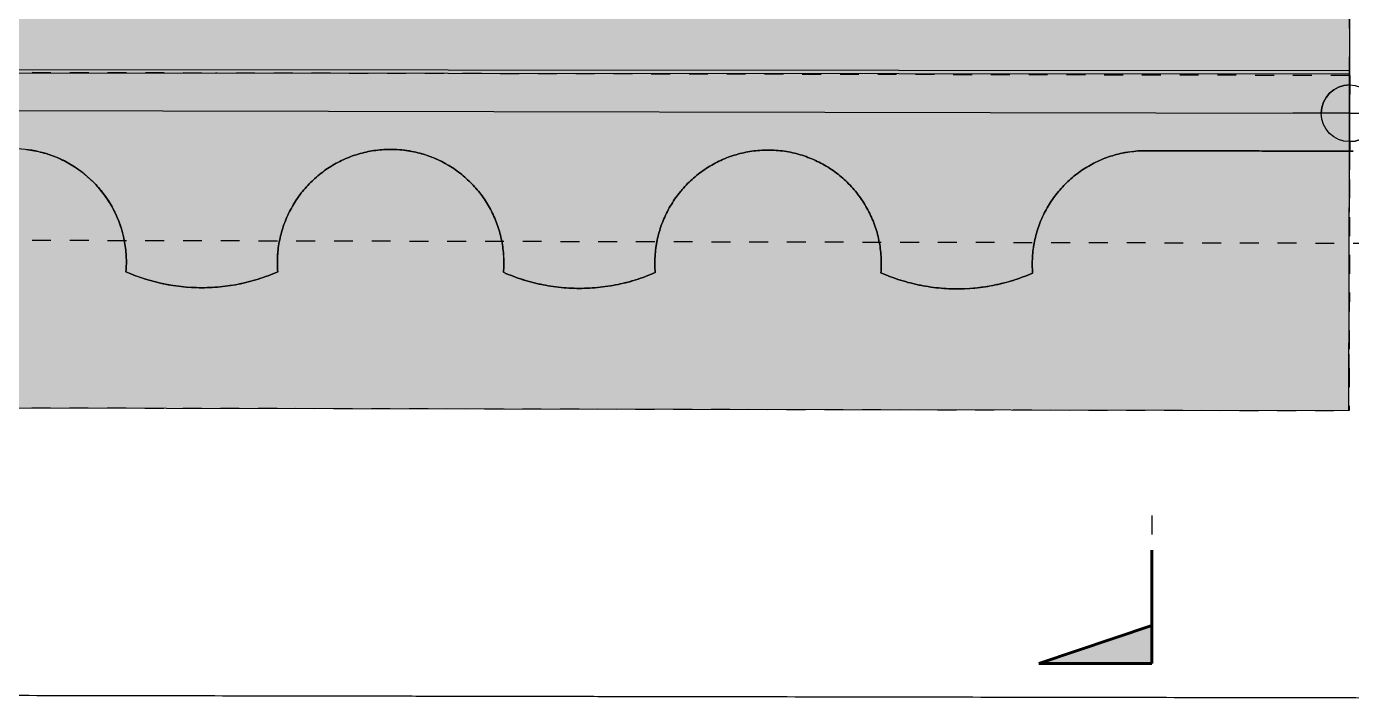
# Model space of a CAD drawing. Header units: metres. Extents: x -1161 to -1080, y 3 to 563.
# Drawn here: x -1108.41 to -1101.39, y 506.15 to 509.73 of the extents above; entities that cross this region are included whole.
import ezdxf

# ---------------------------------------------------------------- set-up
doc = ezdxf.new("R2010")
doc.units = ezdxf.units.M
for name, pattern in [('Dot_Section Line', [0.02, 0, -0.02]), ('JacobsDash', [0.0045, 0.003, -0.0015]), ('JacobsGridLine', [0.0145, 0.01, -0.001, 0.0025, -0.001])]:
    doc.linetypes.add(name, pattern=pattern)
doc.layers.get('Defpoints').update_dxf_attribs({"color": 41})
for name, color, linetype, lineweight in [('A-ANNO-DIMS', 7, 'Continuous', 9), ('A-ANNO-NOTE', 7, 'Continuous', 9), ('A-DETL', 7, 'Continuous', 13), ('A-DETL-GENF', 7, 'Continuous', 9), ('A-FLOR', 7, 'Continuous', 50), ('A-GENM', 7, 'Continuous', 35), ('S-BEAM', 7, 'Continuous', 50), ('S-BEAM-HDLN', 7, 'JacobsDash', 18), ('S-GRID', 7, 'Continuous', 9)]:
    doc.layers.add(name, color=color, linetype=linetype, lineweight=lineweight)
doc.layers.add('G-ANNO-SYMB', color=7, linetype='Continuous', lineweight=35, true_color=0x0080ff)
doc.styles.add('Arial Narrow_2', font='ARIALN.TTF', dxfattribs={"height": 0.25})
doc.dimstyles.new('Dimension_Standard_O__mm_', dxfattribs={"dimscale": 0.3048, "dimtxt": 0.255858, "dimasz": 0.82021, "dimexe": 0.787402, "dimexo": 0.492126, "dimgap": 0.492126, "dimtad": 1, "dimdec": 0, "dimlfac": 1000, "dimzin": 0, "dimdsep": 46, "dimtxsty": 'Arial Narrow_2', "dimsah": 1, "dimcen": 0.09, "dimaunit": 1, "dimadec": 4, "dimazin": 0, "dimtfac": 1, "dimtdec": 4, "dimtix": 1, "dimtmove": 0, "dimatfit": 3, "dimfxl": 1, "dimtvp": 1, "dimtfill": 1, "dimtolj": 1, "dimtzin": 0, "dimlwd": 18, "dimlwe": 18, "dimarcsym": 2})

# ---------------------------------------------------------------- blocks, each defined once
blk = doc.blocks.new('Top of Pavement - RL A - Top of Pavement - RL A-68818558-DRG-2873171 - BARRIER LAYOUT')
at = {"layer": 'A-GENM', "color": 253, "lineweight": 25, "true_color": 0xa3a3a3}
blk.add_open_spline([(108.9909, -15.7516), (108.9445, -15.5754), (108.8422, -15.1878), (108.6841, -14.5889), (108.5168, -13.9547), (108.3494, -13.3205), (108.1821, -12.6862), (108.0426, -12.1577), (107.931, -11.7349), (107.8473, -11.4178), (107.7637, -11.1007), (107.6521, -10.6779), (107.5126, -10.1493), (107.3452, -9.5151), (107.1779, -8.8808), (107.0105, -8.2466), (106.8432, -7.6123), (106.7037, -7.0838), (106.5921, -6.661), (106.5084, -6.3438), (106.4247, -6.0267), (106.341, -5.7096), (106.2574, -5.3924), (106.1458, -4.9696), (106.0063, -4.441), (105.8389, -3.8068), (105.6716, -3.1725), (105.5042, -2.5383), (105.3647, -2.0097), (105.2531, -1.5869), (105.1695, -1.2697), (105.0858, -0.9526), (104.9742, -0.5298), (104.8348, -0.0014), (104.6674, 0.6327), (104.5001, 1.2668), (104.3328, 1.901), (104.1655, 2.5351), (103.9981, 3.1692), (103.8308, 3.8033), (103.6635, 4.4374), (103.4961, 5.0716), (103.3288, 5.7057), (103.1894, 6.2341), (103.0778, 6.6569), (102.9941, 6.9739), (102.9105, 7.291), (102.7989, 7.7138), (102.6595, 8.2422), (102.4921, 8.8763), (102.3248, 9.5105), (102.1575, 10.1446), (102.018, 10.6731), (101.9065, 11.0958), (101.8228, 11.4129), (101.7391, 11.73), (101.6555, 12.047), (101.5718, 12.3641), (101.4881, 12.6812), (101.4045, 12.9982), (101.2929, 13.421), (101.1535, 13.9495), (100.9861, 14.5836), (100.8188, 15.2177), (100.6515, 15.8519), (100.4841, 16.486), (100.3447, 17.0145), (100.2331, 17.4372), (100.1216, 17.86), (99.9821, 18.3884), (99.8148, 19.0226), (99.5917, 19.8681), (99.3686, 20.7136), (99.1454, 21.5592), (98.9781, 22.1933), (98.8108, 22.8274), (98.5877, 23.673), (98.3646, 24.5185), (98.1414, 25.364), (97.9741, 25.9981), (97.8347, 26.5266), (97.7231, 26.9493), (97.6394, 27.2664), (97.5558, 27.5835), (97.4442, 28.0062), (97.3048, 28.5347), (97.1375, 29.1688), (96.9701, 29.8029), (96.8028, 30.437), (96.6634, 30.9655), (96.5518, 31.3882), (96.4681, 31.7053), (96.3845, 32.0224), (96.3008, 32.3394), (96.2172, 32.6565), (96.1335, 32.9735), (96.0498, 33.2906), (95.9383, 33.7133), (95.7988, 34.2417), (95.6417, 34.8374), (95.5403, 35.2216), (95.4947, 35.3945)], degree=3, knots=[-0.7356058, -0.7356058, -0.7356058, -0.7356058, -0.7318182, -0.7272727, -0.7227273, -0.7181818, -0.7136364, -0.7090909, -0.7068182, -0.7045455, -0.7022727, -0.7, -0.6954545, -0.6909091, -0.6863636, -0.6818182, -0.6772727, -0.6727273, -0.6704545, -0.6681818, -0.6659091, -0.6636364, -0.6613636, -0.6590909, -0.6545455, -0.65, -0.6454545, -0.6409091, -0.6363636, -0.6340909, -0.6318182, -0.6295455, -0.6272727, -0.6227273, -0.6181818, -0.6136364, -0.6090909, -0.6045455, -0.6, -0.5954545, -0.5909091, -0.5863636, -0.5818182, -0.5772727, -0.575, -0.5727273, -0.5704545, -0.5681818, -0.5636364, -0.5590909, -0.5545455, -0.55, -0.5454545, -0.5431818, -0.5409091, -0.5386364, -0.5363636, -0.5340909, -0.5318182, -0.5295455, -0.5272727, -0.5227273, -0.5181818, -0.5136364, -0.5090909, -0.5045455, -0.5, -0.4977273, -0.4954545, -0.4909091, -0.4863636, -0.4818182, -0.4727273, -0.4681818, -0.4636364, -0.4590909, -0.4545455, -0.4454545, -0.4409091, -0.4363636, -0.4318182, -0.4295455, -0.4272727, -0.425, -0.4227273, -0.4181818, -0.4136364, -0.4090909, -0.4045455, -0.4, -0.3977273, -0.3954545, -0.3931818, -0.3909091, -0.3886364, -0.3863636, -0.3840909, -0.3818182, -0.3772727, -0.3727273, -0.3690093, -0.3690093, -0.3690093, -0.3690093], dxfattribs=at)
blk.add_open_spline([(108.9909, -15.7516), (108.9445, -15.5754), (108.8422, -15.1878), (108.6841, -14.5889), (108.5168, -13.9547), (108.3494, -13.3205), (108.1821, -12.6862), (108.0426, -12.1577), (107.931, -11.7349), (107.8473, -11.4178), (107.7637, -11.1007), (107.6521, -10.6779), (107.5126, -10.1493), (107.3452, -9.5151), (107.1779, -8.8808), (107.0105, -8.2466), (106.8432, -7.6123), (106.7037, -7.0838), (106.5921, -6.661), (106.5084, -6.3438), (106.4247, -6.0267), (106.341, -5.7096), (106.2574, -5.3924), (106.1458, -4.9696), (106.0063, -4.441), (105.8389, -3.8068), (105.6716, -3.1725), (105.5042, -2.5383), (105.3647, -2.0097), (105.2531, -1.5869), (105.1695, -1.2697), (105.0858, -0.9526), (104.9742, -0.5298), (104.8348, -0.0014), (104.6674, 0.6327), (104.5001, 1.2668), (104.3328, 1.901), (104.1655, 2.5351), (103.9981, 3.1692), (103.8308, 3.8033), (103.6635, 4.4374), (103.4961, 5.0716), (103.3288, 5.7057), (103.1894, 6.2341), (103.0778, 6.6569), (102.9941, 6.9739), (102.9105, 7.291), (102.7989, 7.7138), (102.6595, 8.2422), (102.4921, 8.8763), (102.3248, 9.5105), (102.1575, 10.1446), (102.018, 10.6731), (101.9065, 11.0958), (101.8228, 11.4129), (101.7391, 11.73), (101.6555, 12.047), (101.5718, 12.3641), (101.4881, 12.6812), (101.4045, 12.9982), (101.2929, 13.421), (101.1535, 13.9495), (100.9861, 14.5836), (100.8188, 15.2177), (100.6515, 15.8519), (100.4841, 16.486), (100.3447, 17.0145), (100.2331, 17.4372), (100.1216, 17.86), (99.9821, 18.3884), (99.8148, 19.0226), (99.5917, 19.8681), (99.3686, 20.7136), (99.1454, 21.5592), (98.9781, 22.1933), (98.8108, 22.8274), (98.5877, 23.673), (98.3646, 24.5185), (98.1414, 25.364), (97.9741, 25.9981), (97.8347, 26.5266), (97.7231, 26.9493), (97.6394, 27.2664), (97.5558, 27.5835), (97.4442, 28.0062), (97.3048, 28.5347), (97.1375, 29.1688), (96.9701, 29.8029), (96.8028, 30.437), (96.6634, 30.9655), (96.5518, 31.3882), (96.4681, 31.7053), (96.3845, 32.0224), (96.3008, 32.3394), (96.2172, 32.6565), (96.1335, 32.9735), (96.0498, 33.2906), (95.9383, 33.7133), (95.7988, 34.2417), (95.6417, 34.8374), (95.5403, 35.2216), (95.4947, 35.3945)], degree=3, knots=[-0.7356058, -0.7356058, -0.7356058, -0.7356058, -0.7318182, -0.7272727, -0.7227273, -0.7181818, -0.7136364, -0.7090909, -0.7068182, -0.7045455, -0.7022727, -0.7, -0.6954545, -0.6909091, -0.6863636, -0.6818182, -0.6772727, -0.6727273, -0.6704545, -0.6681818, -0.6659091, -0.6636364, -0.6613636, -0.6590909, -0.6545455, -0.65, -0.6454545, -0.6409091, -0.6363636, -0.6340909, -0.6318182, -0.6295455, -0.6272727, -0.6227273, -0.6181818, -0.6136364, -0.6090909, -0.6045455, -0.6, -0.5954545, -0.5909091, -0.5863636, -0.5818182, -0.5772727, -0.575, -0.5727273, -0.5704545, -0.5681818, -0.5636364, -0.5590909, -0.5545455, -0.55, -0.5454545, -0.5431818, -0.5409091, -0.5386364, -0.5363636, -0.5340909, -0.5318182, -0.5295455, -0.5272727, -0.5227273, -0.5181818, -0.5136364, -0.5090909, -0.5045455, -0.5, -0.4977273, -0.4954545, -0.4909091, -0.4863636, -0.4818182, -0.4727273, -0.4681818, -0.4636364, -0.4590909, -0.4545455, -0.4454545, -0.4409091, -0.4363636, -0.4318182, -0.4295455, -0.4272727, -0.425, -0.4227273, -0.4181818, -0.4136364, -0.4090909, -0.4045455, -0.4, -0.3977273, -0.3954545, -0.3931818, -0.3909091, -0.3886364, -0.3863636, -0.3840909, -0.3818182, -0.3772727, -0.3727273, -0.3690093, -0.3690093, -0.3690093, -0.3690093], dxfattribs=at)
blk = doc.blocks.new('T2DPAA-T2D-C3S-RS-M3D-100334_rvt-1-DRG-2873171 - BARRIER LAYOUT')
at = {"layer": 'A-GENM', "color": 9, "lineweight": 25, "true_color": 0xbebebe}
for points, knots in [([(-1108.3311, 509.0582), (-1108.3789, 509.0709), (-1108.4496, 509.0806), (-1108.5204, 509.0777), (-1108.5415, 509.0757)], [-1, -1, -1, -1, -0.8703704, -0.8148148, -0.8148148, -0.8148148, -0.8148148]), ([(-1107.9712, 508.788), (-1107.9929, 508.8239), (-1108.0522, 508.9024), (-1108.173, 508.9999), (-1108.277, 509.0439), (-1108.3311, 509.0582)], [-0.55, -0.55, -0.55, -0.55, -0.4, -0.2, 0, 0, 0, 0]), ([(-1106.3725, 509.0641), (-1106.4072, 509.0708), (-1106.4497, 509.075), (-1106.4922, 509.0748), (-1106.4993, 509.0746)], [-0.962963, -0.962963, -0.962963, -0.962963, -0.8703704, -0.8518519, -0.8518519, -0.8518519, -0.8518519]), ([(-1106.142, 508.967), (-1106.1534, 508.9749), (-1106.2121, 509.0129), (-1106.2771, 509.0403), (-1106.3311, 509.0547)], [-0.25, -0.25, -0.25, -0.25, -0.2, 0, 0, 0, 0]), ([(-1104.6131, 509.0574), (-1104.6412, 509.0513), (-1104.6827, 509.0391), (-1104.7226, 509.0225), (-1104.7356, 509.0165)], [-0.43478261, -0.43478261, -0.43478261, -0.43478261, -0.39130435, -0.36956522, -0.36956522, -0.36956522, -0.36956522]), ([(-1102.5469, 509.0645), (-1102.5679, 509.0623), (-1102.5958, 509.058), (-1102.6232, 509.0516), (-1102.63, 509.0499)], [-0.95652174, -0.95652174, -0.95652174, -0.95652174, -0.89130435, -0.86956522, -0.86956522, -0.86956522, -0.86956522]), ([(-1103.9562, 508.7543), (-1103.9629, 508.767), (-1103.9847, 508.8043), (-1104.0103, 508.8391), (-1104.029, 508.861)], [-0.82608696, -0.82608696, -0.82608696, -0.82608696, -0.80434783, -0.76086957, -0.76086957, -0.76086957, -0.76086957]), ([(-1107.8874, 508.4265), (-1107.885, 508.4544), (-1107.8841, 508.5104), (-1107.8978, 508.6216), (-1107.9301, 508.7149), (-1107.964, 508.776), (-1107.9712, 508.788)], [-1, -1, -1, -1, -0.9, -0.8, -0.6, -0.55, -0.55, -0.55, -0.55]), ([(-1105.0489, 508.6767), (-1105.0587, 508.6497), (-1105.0706, 508.6081), (-1105.0779, 508.5655), (-1105.0798, 508.5513)], [-0.13043478, -0.13043478, -0.13043478, -0.13043478, -0.08695652, -0.06521739, -0.06521739, -0.06521739, -0.06521739]), ([(-1107.3478, 508.3515), (-1107.3842, 508.3465), (-1107.4944, 508.3373), (-1107.6788, 508.3527), (-1107.8201, 508.3969), (-1107.8874, 508.4265)], [-0.6666667, -0.6666667, -0.6666667, -0.6666667, -0.5333333, -0.2666667, 0, 0, 0, 0]), ([(-1105.1865, 508.3837), (-1105.2128, 508.3755), (-1105.2484, 508.366), (-1105.2844, 508.3585), (-1105.2934, 508.3568)], [-0.8666667, -0.8666667, -0.8666667, -0.8666667, -0.7666667, -0.7333333, -0.7333333, -0.7333333, -0.7333333]), ([(-1103.1344, 508.3989), (-1103.1774, 508.3829), (-1103.2304, 508.3672), (-1103.2845, 508.356), (-1103.2935, 508.3542)], [-0.9333333, -0.9333333, -0.9333333, -0.9333333, -0.7666667, -0.7333333, -0.7333333, -0.7333333, -0.7333333]), ([(-1107.2396, 508.3727), (-1107.2485, 508.3704), (-1107.2842, 508.3619), (-1107.3205, 508.3553), (-1107.3478, 508.3515)], [-0.8, -0.8, -0.8, -0.8, -0.7666667, -0.6666667, -0.6666667, -0.6666667, -0.6666667]), ([(-1105.4027, 508.3418), (-1105.421, 508.3403), (-1105.4762, 508.3374), (-1105.5314, 508.339), (-1105.568, 508.3421)], [-0.6, -0.6, -0.6, -0.6, -0.5333333, -0.4, -0.4, -0.4, -0.4]), ([(-1103.2939, 508.3541), (-1103.3479, 508.3437), (-1103.4211, 508.3357), (-1103.4946, 508.3359), (-1103.513, 508.3364)], [-0.7327891, -0.7327891, -0.7327891, -0.7327891, -0.5333333, -0.4666667, -0.4666667, -0.4666667, -0.4666667])]:
    blk.add_open_spline(points, degree=3, knots=knots, dxfattribs=at)
at = {"layer": 'A-GENM', "color": 253, "lineweight": 25, "true_color": 0xa3a3a3}
for points in [[(-1108.4144, 509.0742), (-1108.4003, 509.0725), (-1108.3863, 509.0703), (-1108.3724, 509.0677)], [(-1108.3724, 509.0677), (-1108.3585, 509.065), (-1108.3447, 509.0619), (-1108.3311, 509.0582)], [(-1108.3311, 509.0582), (-1108.3175, 509.0546), (-1108.3042, 509.0506), (-1108.2909, 509.046)], [(-1108.2909, 509.046), (-1108.2777, 509.0415), (-1108.2646, 509.0365), (-1108.2518, 509.0311)], [(-1108.2518, 509.0311), (-1108.2389, 509.0257), (-1108.2262, 509.0198), (-1108.2137, 509.0135)], [(-1108.2137, 509.0135), (-1108.2013, 509.0071), (-1108.189, 509.0004), (-1108.177, 508.9932)], [(-1106.7828, 508.9958), (-1106.7705, 509.0028), (-1106.758, 509.0094), (-1106.7452, 509.0155)], [(-1106.7452, 509.0155), (-1106.7325, 509.0216), (-1106.7195, 509.0273), (-1106.7063, 509.0325)], [(-1106.7063, 509.0325), (-1106.6932, 509.0378), (-1106.6798, 509.0425), (-1106.6663, 509.0468)], [(-1106.6663, 509.0468), (-1106.6528, 509.0511), (-1106.6392, 509.0549), (-1106.6254, 509.0582)], [(-1106.6254, 509.0582), (-1106.6116, 509.0615), (-1106.5977, 509.0643), (-1106.5838, 509.0666)], [(-1106.5838, 509.0666), (-1106.5702, 509.0689), (-1106.5565, 509.0707), (-1106.5427, 509.072)], [(-1106.5417, 509.0721), (-1106.5276, 509.0735), (-1106.5134, 509.0743), (-1106.4993, 509.0746)], [(-1106.4993, 509.0746), (-1106.4851, 509.075), (-1106.4709, 509.0748), (-1106.4568, 509.0741)], [(-1106.4568, 509.0741), (-1106.4426, 509.0735), (-1106.4285, 509.0723), (-1106.4145, 509.0706)], [(-1106.4145, 509.0706), (-1106.4004, 509.0689), (-1106.3864, 509.0668), (-1106.3725, 509.0641)], [(-1106.3725, 509.0641), (-1106.3586, 509.0615), (-1106.3447, 509.0583), (-1106.3311, 509.0547)], [(-1106.3311, 509.0547), (-1106.3176, 509.0511), (-1106.3042, 509.047), (-1106.291, 509.0425)], [(-1106.291, 509.0425), (-1106.2778, 509.038), (-1106.2647, 509.033), (-1106.2518, 509.0276)], [(-1106.2518, 509.0276), (-1106.239, 509.0221), (-1106.2263, 509.0163), (-1106.2138, 509.0099)], [(-1106.2138, 509.0099), (-1106.2014, 509.0036), (-1106.1891, 508.9969), (-1106.1771, 508.9897)], [(-1104.7741, 508.9971), (-1104.7615, 509.004), (-1104.7487, 509.0105), (-1104.7356, 509.0165)], [(-1104.7356, 509.0165), (-1104.7226, 509.0225), (-1104.7093, 509.028), (-1104.6958, 509.0331)], [(-1104.6958, 509.0331), (-1104.6824, 509.0381), (-1104.6687, 509.0427), (-1104.6549, 509.0467)], [(-1104.6549, 509.0467), (-1104.6411, 509.0508), (-1104.6272, 509.0544), (-1104.6131, 509.0574)], [(-1104.6131, 509.0574), (-1104.5991, 509.0605), (-1104.5849, 509.0631), (-1104.5707, 509.0651)], [(-1104.5707, 509.0651), (-1104.5565, 509.0672), (-1104.5421, 509.0687), (-1104.5278, 509.0697)], [(-1104.5278, 509.0697), (-1104.5135, 509.0708), (-1104.4991, 509.0713), (-1104.4847, 509.0712)], [(-1104.4847, 509.0712), (-1104.4703, 509.0712), (-1104.4559, 509.0707), (-1104.4416, 509.0696)], [(-1104.4416, 509.0696), (-1104.4272, 509.0686), (-1104.4129, 509.067), (-1104.3987, 509.065)], [(-1104.3987, 509.065), (-1104.3845, 509.0629), (-1104.3703, 509.0603), (-1104.3563, 509.0572)], [(-1104.3563, 509.0572), (-1104.3422, 509.0541), (-1104.3283, 509.0505), (-1104.3145, 509.0465)], [(-1104.3145, 509.0465), (-1104.3007, 509.0424), (-1104.2871, 509.0378), (-1104.2736, 509.0327)], [(-1104.2736, 509.0327), (-1104.2602, 509.0276), (-1104.2469, 509.0221), (-1104.2338, 509.0161)], [(-1104.2338, 509.0161), (-1104.2208, 509.01), (-1104.2079, 509.0035), (-1104.1953, 508.9966)], [(-1102.7861, 508.9868), (-1102.7739, 508.9938), (-1102.7615, 509.0005), (-1102.7488, 509.0066)], [(-1102.7488, 509.0066), (-1102.7362, 509.0128), (-1102.7233, 509.0186), (-1102.7103, 509.0239)], [(-1102.7103, 509.0239), (-1102.6972, 509.0291), (-1102.684, 509.034), (-1102.6706, 509.0383)], [(-1102.6706, 509.0383), (-1102.6572, 509.0427), (-1102.6437, 509.0465), (-1102.63, 509.0499)], [(-1102.63, 509.0499), (-1102.6164, 509.0533), (-1102.6026, 509.0562), (-1102.5887, 509.0587)], [(-1102.5887, 509.0587), (-1102.5749, 509.0611), (-1102.5609, 509.063), (-1102.5469, 509.0645)], [(-1102.5469, 509.0645), (-1102.5329, 509.0659), (-1102.5189, 509.0669), (-1102.5048, 509.0674)], [(-1102.5048, 509.0674), (-1102.4633, 509.0673), (-1102.4218, 509.0672), (-1102.3803, 509.0671)], [(-1102.3803, 509.0671), (-1102.3388, 509.0671), (-1102.2973, 509.067), (-1102.2558, 509.0669)], [(-1102.2558, 509.0669), (-1102.2143, 509.0669), (-1102.1727, 509.0668), (-1102.1312, 509.0667)], [(-1102.1312, 509.0667), (-1102.0897, 509.0666), (-1102.0482, 509.0666), (-1102.0067, 509.0665)], [(-1102.0067, 509.0665), (-1101.9652, 509.0664), (-1101.9237, 509.0663), (-1101.8822, 509.0663)], [(-1101.8822, 509.0663), (-1101.8407, 509.0662), (-1101.7992, 509.0661), (-1101.7577, 509.066)], [(-1101.7577, 509.066), (-1101.7162, 509.066), (-1101.6747, 509.0659), (-1101.6332, 509.0658)], [(-1101.6332, 509.0658), (-1101.5916, 509.0657), (-1101.5501, 509.0657), (-1101.5086, 509.0656)], [(-1101.5086, 509.0656), (-1101.4671, 509.0655), (-1101.4256, 509.0655), (-1101.3841, 509.0654)], [(-1108.177, 508.9932), (-1108.165, 508.986), (-1108.1533, 508.9784), (-1108.1418, 508.9704)], [(-1108.1418, 508.9704), (-1108.1304, 508.9624), (-1108.1192, 508.954), (-1108.1083, 508.9452)], [(-1108.1083, 508.9452), (-1108.0974, 508.9365), (-1108.0869, 508.9273), (-1108.0766, 508.9178)], [(-1106.8859, 508.9213), (-1106.8754, 508.9308), (-1106.8645, 508.9399), (-1106.8533, 508.9485)], [(-1106.8533, 508.9485), (-1106.8422, 508.9572), (-1106.8307, 508.9655), (-1106.8189, 508.9734)], [(-1106.8189, 508.9734), (-1106.8072, 508.9813), (-1106.7951, 508.9887), (-1106.7828, 508.9958)], [(-1106.1771, 508.9897), (-1106.1652, 508.9825), (-1106.1534, 508.9749), (-1106.142, 508.9669)], [(-1106.142, 508.9669), (-1106.1305, 508.959), (-1106.1193, 508.9506), (-1106.1085, 508.9418)], [(-1106.1085, 508.9418), (-1106.0976, 508.933), (-1106.087, 508.9239), (-1106.0768, 508.9144)], [(-1104.88, 508.923), (-1104.8692, 508.9325), (-1104.858, 508.9416), (-1104.8465, 508.9502)], [(-1104.8465, 508.9502), (-1104.835, 508.9589), (-1104.8232, 508.9671), (-1104.8112, 508.9749)], [(-1104.8112, 508.9749), (-1104.7991, 508.9828), (-1104.7867, 508.9901), (-1104.7741, 508.9971)], [(-1104.1953, 508.9966), (-1104.1827, 508.9896), (-1104.1704, 508.9822), (-1104.1583, 508.9744)], [(-1104.1583, 508.9744), (-1104.1463, 508.9666), (-1104.1345, 508.9583), (-1104.123, 508.9496)], [(-1104.123, 508.9496), (-1104.1116, 508.9409), (-1104.1004, 508.9318), (-1104.0896, 508.9224)], [(-1102.8881, 508.9122), (-1102.8777, 508.9217), (-1102.867, 508.9307), (-1102.8559, 508.9394)], [(-1102.8559, 508.9394), (-1102.8448, 508.9481), (-1102.8335, 508.9564), (-1102.8218, 508.9643)], [(-1102.8218, 508.9643), (-1102.8102, 508.9722), (-1102.7982, 508.9797), (-1102.7861, 508.9868)], [(-1108.0766, 508.9178), (-1108.0664, 508.9083), (-1108.0565, 508.8984), (-1108.0469, 508.8882)], [(-1108.0469, 508.8882), (-1108.0374, 508.878), (-1108.0282, 508.8674), (-1108.0194, 508.8566)], [(-1106.9449, 508.8603), (-1106.9358, 508.8712), (-1106.9263, 508.8817), (-1106.9165, 508.8919)], [(-1106.9165, 508.8919), (-1106.9067, 508.902), (-1106.8965, 508.9119), (-1106.8859, 508.9213)], [(-1106.0768, 508.9144), (-1106.0666, 508.9049), (-1106.0567, 508.895), (-1106.0471, 508.8848)], [(-1106.0471, 508.8848), (-1106.0376, 508.8746), (-1106.0284, 508.8641), (-1106.0196, 508.8533)], [(-1104.9406, 508.8618), (-1104.9313, 508.8727), (-1104.9215, 508.8833), (-1104.9114, 508.8935)], [(-1104.9114, 508.8935), (-1104.9013, 508.9037), (-1104.8908, 508.9136), (-1104.88, 508.923)], [(-1104.0896, 508.9224), (-1104.0788, 508.9129), (-1104.0683, 508.903), (-1104.0582, 508.8928)], [(-1104.0582, 508.8928), (-1104.0481, 508.8825), (-1104.0383, 508.8719), (-1104.029, 508.861)], [(-1102.9465, 508.8513), (-1102.9375, 508.8621), (-1102.9281, 508.8726), (-1102.9184, 508.8828)], [(-1102.9184, 508.8828), (-1102.9087, 508.8929), (-1102.8986, 508.9028), (-1102.8881, 508.9122)], [(-1108.0194, 508.8566), (-1108.0106, 508.8457), (-1108.0022, 508.8346), (-1107.9941, 508.8231)], [(-1107.9941, 508.8231), (-1107.9861, 508.8117), (-1107.9785, 508.8), (-1107.9712, 508.788)], [(-1106.9947, 508.7916), (-1106.9872, 508.8036), (-1106.9793, 508.8154), (-1106.971, 508.8268)], [(-1106.971, 508.8268), (-1106.9627, 508.8383), (-1106.954, 508.8495), (-1106.9449, 508.8603)], [(-1106.0196, 508.8533), (-1106.0108, 508.8424), (-1106.0024, 508.8313), (-1105.9943, 508.8199)], [(-1105.9943, 508.8199), (-1105.9863, 508.8084), (-1105.9787, 508.7967), (-1105.9714, 508.7848)], [(-1104.9919, 508.7925), (-1104.9842, 508.8047), (-1104.9761, 508.8165), (-1104.9675, 508.8281)], [(-1104.9675, 508.8281), (-1104.9632, 508.8339), (-1104.9545, 508.8453), (-1104.9453, 508.8564), (-1104.9406, 508.8618)], [(-1104.029, 508.861), (-1104.0197, 508.8501), (-1104.0107, 508.8388), (-1104.0022, 508.8272)], [(-1104.0022, 508.8272), (-1103.9937, 508.8156), (-1103.9855, 508.8038), (-1103.9779, 508.7916)], [(-1102.9957, 508.7828), (-1102.9884, 508.7948), (-1102.9805, 508.8065), (-1102.9723, 508.8179)], [(-1102.9723, 508.8179), (-1102.9641, 508.8294), (-1102.9555, 508.8405), (-1102.9465, 508.8513)], [(-1107.9712, 508.788), (-1107.964, 508.776), (-1107.9572, 508.7638), (-1107.9509, 508.7514)], [(-1107.9509, 508.7514), (-1107.9445, 508.7389), (-1107.9386, 508.7263), (-1107.9331, 508.7134)], [(-1107.0343, 508.7165), (-1107.0286, 508.7295), (-1107.0224, 508.7422), (-1107.0158, 508.7548)], [(-1105.9714, 508.7848), (-1105.9642, 508.7728), (-1105.9574, 508.7606), (-1105.9511, 508.7482)], [(-1105.9511, 508.7482), (-1105.9447, 508.7358), (-1105.9388, 508.7231), (-1105.9333, 508.7103)], [(-1105.0327, 508.7166), (-1105.0268, 508.7298), (-1105.0205, 508.7427), (-1105.0137, 508.7553)], [(-1105.0137, 508.7553), (-1105.0068, 508.768), (-1104.9996, 508.7804), (-1104.9919, 508.7925)], [(-1103.9779, 508.7916), (-1103.9702, 508.7794), (-1103.9629, 508.767), (-1103.9562, 508.7543)], [(-1103.9562, 508.7543), (-1103.9494, 508.7417), (-1103.943, 508.7287), (-1103.9372, 508.7156)], [(-1103.0349, 508.7081), (-1103.0293, 508.721), (-1103.0232, 508.7337), (-1103.0166, 508.7461)], [(-1103.0166, 508.7461), (-1103.0101, 508.7586), (-1103.0031, 508.7708), (-1102.9957, 508.7828)], [(-1107.9331, 508.7134), (-1107.9277, 508.7006), (-1107.9226, 508.6875), (-1107.9181, 508.6743)], [(-1107.9181, 508.6743), (-1107.9135, 508.6611), (-1107.9094, 508.6477), (-1107.9058, 508.6342)], [(-1107.0629, 508.6366), (-1107.061, 508.6435), (-1107.057, 508.657), (-1107.0524, 508.6704), (-1107.05, 508.6771)], [(-1107.05, 508.6771), (-1107.0453, 508.6904), (-1107.04, 508.7036), (-1107.0343, 508.7165)], [(-1105.9333, 508.7103), (-1105.9278, 508.6974), (-1105.9228, 508.6844), (-1105.9182, 508.6712)], [(-1105.9182, 508.6712), (-1105.9137, 508.658), (-1105.9095, 508.6446), (-1105.9059, 508.6312)], [(-1105.0622, 508.6357), (-1105.0583, 508.6495), (-1105.0538, 508.6632), (-1105.0489, 508.6767)], [(-1105.0489, 508.6767), (-1105.044, 508.6902), (-1105.0386, 508.7035), (-1105.0327, 508.7166)], [(-1103.9372, 508.7156), (-1103.9313, 508.7025), (-1103.926, 508.6891), (-1103.9211, 508.6756)], [(-1103.9211, 508.6756), (-1103.9162, 508.6621), (-1103.9117, 508.6484), (-1103.9078, 508.6346)], [(-1103.0632, 508.6286), (-1103.0594, 508.6422), (-1103.0552, 508.6556), (-1103.0504, 508.6689)], [(-1103.0504, 508.6689), (-1103.0457, 508.6821), (-1103.0405, 508.6952), (-1103.0349, 508.7081)], [(-1107.9058, 508.6342), (-1107.9021, 508.6207), (-1107.899, 508.6071), (-1107.8963, 508.5934)], [(-1107.8963, 508.5934), (-1107.8936, 508.5797), (-1107.8914, 508.5659), (-1107.8897, 508.552)], [(-1107.08, 508.5535), (-1107.0781, 508.5675), (-1107.0758, 508.5815), (-1107.0729, 508.5954)], [(-1107.0729, 508.5954), (-1107.0701, 508.6092), (-1107.0667, 508.623), (-1107.0629, 508.6366)], [(-1105.9059, 508.6312), (-1105.9023, 508.6177), (-1105.8991, 508.6041), (-1105.8964, 508.5904)], [(-1105.8964, 508.5904), (-1105.8937, 508.5767), (-1105.8915, 508.5629), (-1105.8898, 508.549)], [(-1105.0798, 508.5513), (-1105.0788, 508.5584), (-1105.0767, 508.5726), (-1105.074, 508.5868), (-1105.0725, 508.5938)], [(-1105.0725, 508.5938), (-1105.0696, 508.6079), (-1105.0661, 508.6218), (-1105.0622, 508.6357)], [(-1103.9078, 508.6346), (-1103.9039, 508.6207), (-1103.9005, 508.6067), (-1103.8976, 508.5927)], [(-1103.8976, 508.5927), (-1103.8947, 508.5786), (-1103.8923, 508.5644), (-1103.8904, 508.5501)], [(-1103.08, 508.546), (-1103.0791, 508.553), (-1103.077, 508.5669), (-1103.0745, 508.5807), (-1103.0731, 508.5876)], [(-1103.0731, 508.5876), (-1103.0703, 508.6014), (-1103.067, 508.6151), (-1103.0632, 508.6286)], [(-1107.8897, 508.552), (-1107.888, 508.5381), (-1107.8868, 508.5242), (-1107.886, 508.5103)], [(-1105.8898, 508.549), (-1105.8881, 508.5352), (-1105.8868, 508.5213), (-1105.8861, 508.5073)], [(-1105.084, 508.5084), (-1105.0831, 508.5227), (-1105.0817, 508.5371), (-1105.0798, 508.5513)], [(-1103.8904, 508.5501), (-1103.8885, 508.5359), (-1103.8871, 508.5216), (-1103.8863, 508.5072)], [(-1103.0841, 508.504), (-1103.0832, 508.518), (-1103.0819, 508.532), (-1103.08, 508.546)], [(-1107.8852, 508.4684), (-1107.8855, 508.4544), (-1107.8862, 508.4404), (-1107.8874, 508.4265)], [(-1107.886, 508.5103), (-1107.8853, 508.4963), (-1107.885, 508.4823), (-1107.8852, 508.4684)], [(-1107.0851, 508.4688), (-1107.0853, 508.483), (-1107.0849, 508.4971), (-1107.0841, 508.5112)], [(-1107.0832, 508.4264), (-1107.0844, 508.4405), (-1107.085, 508.4546), (-1107.0851, 508.4688)], [(-1105.8852, 508.4654), (-1105.8855, 508.4515), (-1105.8862, 508.4375), (-1105.8874, 508.4236)], [(-1105.8861, 508.5073), (-1105.8853, 508.4934), (-1105.885, 508.4794), (-1105.8852, 508.4654)], [(-1105.0851, 508.4653), (-1105.0853, 508.4797), (-1105.0849, 508.494), (-1105.084, 508.5084)], [(-1105.0832, 508.4222), (-1105.0843, 508.4365), (-1105.085, 508.4509), (-1105.0851, 508.4653)], [(-1103.8852, 508.4641), (-1103.8854, 508.4497), (-1103.8861, 508.4354), (-1103.8873, 508.421)], [(-1103.8863, 508.5072), (-1103.8854, 508.4929), (-1103.885, 508.4785), (-1103.8852, 508.4641)], [(-1103.0851, 508.4618), (-1103.0853, 508.4759), (-1103.0849, 508.4899), (-1103.0841, 508.504)], [(-1103.0832, 508.4196), (-1103.0844, 508.4337), (-1103.085, 508.4477), (-1103.0851, 508.4618)], [(-1107.8874, 508.4265), (-1107.8706, 508.4191), (-1107.8535, 508.4122), (-1107.8363, 508.4057)], [(-1107.8363, 508.4057), (-1107.8191, 508.3993), (-1107.8017, 508.3933), (-1107.7841, 508.3878)], [(-1107.7841, 508.3878), (-1107.7666, 508.3823), (-1107.7489, 508.3773), (-1107.731, 508.3727)], [(-1107.2396, 508.3727), (-1107.2217, 508.3772), (-1107.204, 508.3822), (-1107.1865, 508.3877)], [(-1107.1865, 508.3877), (-1107.1689, 508.3932), (-1107.1515, 508.3992), (-1107.1343, 508.4056)], [(-1107.1343, 508.4056), (-1107.1171, 508.4121), (-1107.1, 508.419), (-1107.0832, 508.4264)], [(-1105.8874, 508.4236), (-1105.8705, 508.4162), (-1105.8535, 508.4092), (-1105.8363, 508.4028)], [(-1105.8363, 508.4028), (-1105.8191, 508.3963), (-1105.8017, 508.3903), (-1105.7841, 508.3847)], [(-1105.7841, 508.3847), (-1105.7666, 508.3792), (-1105.7489, 508.3742), (-1105.7311, 508.3696)], [(-1105.2396, 508.3688), (-1105.2218, 508.3732), (-1105.2041, 508.3782), (-1105.1865, 508.3837)], [(-1105.1865, 508.3837), (-1105.1689, 508.3892), (-1105.1515, 508.3951), (-1105.1343, 508.4015)], [(-1105.1343, 508.4015), (-1105.1171, 508.4079), (-1105.1, 508.4148), (-1105.0832, 508.4222)], [(-1103.8873, 508.421), (-1103.8704, 508.4136), (-1103.8534, 508.4067), (-1103.8362, 508.4002)], [(-1103.8362, 508.4002), (-1103.819, 508.3937), (-1103.8016, 508.3877), (-1103.7841, 508.3822)], [(-1103.7841, 508.3822), (-1103.7665, 508.3766), (-1103.7488, 508.3716), (-1103.731, 508.3671)], [(-1103.2396, 508.3662), (-1103.2218, 508.3707), (-1103.2041, 508.3757), (-1103.1866, 508.3811)], [(-1103.1866, 508.3811), (-1103.169, 508.3866), (-1103.1516, 508.3925), (-1103.1344, 508.3989)], [(-1103.1344, 508.3989), (-1103.1171, 508.4054), (-1103.1001, 508.4123), (-1103.0832, 508.4196)], [(-1107.731, 508.3727), (-1107.7221, 508.3705), (-1107.7042, 508.3662), (-1107.6862, 508.3624), (-1107.6772, 508.3607)], [(-1107.6772, 508.3607), (-1107.6592, 508.3571), (-1107.641, 508.3541), (-1107.6228, 508.3516)], [(-1107.6228, 508.3516), (-1107.6046, 508.349), (-1107.5863, 508.347), (-1107.568, 508.3455)], [(-1107.568, 508.3455), (-1107.5496, 508.344), (-1107.5313, 508.3429), (-1107.5129, 508.3424)], [(-1107.5129, 508.3424), (-1107.4945, 508.3419), (-1107.4761, 508.3419), (-1107.4577, 508.3424)], [(-1107.4577, 508.3424), (-1107.4393, 508.3429), (-1107.421, 508.3439), (-1107.4026, 508.3455)], [(-1107.4026, 508.3455), (-1107.3843, 508.347), (-1107.366, 508.349), (-1107.3478, 508.3515)], [(-1107.3478, 508.3515), (-1107.3296, 508.3541), (-1107.3114, 508.3571), (-1107.2934, 508.3606)], [(-1107.2934, 508.3606), (-1107.2753, 508.3641), (-1107.2574, 508.3682), (-1107.2396, 508.3727)], [(-1105.7311, 508.3696), (-1105.7222, 508.3673), (-1105.7043, 508.363), (-1105.6863, 508.3592), (-1105.6773, 508.3574)], [(-1105.6773, 508.3574), (-1105.6592, 508.3539), (-1105.6411, 508.3508), (-1105.6229, 508.3483)], [(-1105.6229, 508.3483), (-1105.6047, 508.3457), (-1105.5864, 508.3436), (-1105.568, 508.3421)], [(-1105.568, 508.3421), (-1105.5497, 508.3405), (-1105.5313, 508.3395), (-1105.513, 508.3389)], [(-1105.513, 508.3389), (-1105.4946, 508.3384), (-1105.4762, 508.3384), (-1105.4578, 508.3389)], [(-1105.4578, 508.3389), (-1105.4394, 508.3393), (-1105.421, 508.3403), (-1105.4027, 508.3418)], [(-1105.4027, 508.3418), (-1105.3844, 508.3433), (-1105.3661, 508.3453), (-1105.3479, 508.3478)], [(-1105.3479, 508.3478), (-1105.3296, 508.3503), (-1105.3115, 508.3533), (-1105.2934, 508.3568)], [(-1105.2934, 508.3568), (-1105.2754, 508.3603), (-1105.2574, 508.3643), (-1105.2396, 508.3688)], [(-1103.731, 508.3671), (-1103.7221, 508.3648), (-1103.7042, 508.3605), (-1103.6862, 508.3567), (-1103.6772, 508.3549)], [(-1103.6772, 508.3549), (-1103.6592, 508.3513), (-1103.641, 508.3483), (-1103.6228, 508.3457)], [(-1103.6228, 508.3457), (-1103.6046, 508.3431), (-1103.5863, 508.3411), (-1103.568, 508.3395)], [(-1103.568, 508.3395), (-1103.5497, 508.338), (-1103.5313, 508.3369), (-1103.513, 508.3364)], [(-1103.513, 508.3364), (-1103.4946, 508.3359), (-1103.4762, 508.3358), (-1103.4578, 508.3363)], [(-1103.4578, 508.3363), (-1103.4394, 508.3368), (-1103.421, 508.3378), (-1103.4027, 508.3393)], [(-1103.4027, 508.3393), (-1103.3844, 508.3407), (-1103.3661, 508.3427), (-1103.3479, 508.3452)], [(-1103.3479, 508.3452), (-1103.3298, 508.3477), (-1103.3118, 508.3507), (-1103.2939, 508.3541)], [(-1103.2935, 508.3542), (-1103.2754, 508.3577), (-1103.2575, 508.3617), (-1103.2396, 508.3662)]]:
    blk.add_open_spline(points, degree=3, dxfattribs=at)
at = {"layer": 'A-GENM', "color": 9, "lineweight": 25, "true_color": 0xbebebe}
for points in [[(-1106.7452, 509.0155), (-1106.758, 509.0094), (-1106.7705, 509.0028), (-1106.7828, 508.9958)], [(-1106.7063, 509.0325), (-1106.7195, 509.0273), (-1106.7325, 509.0216), (-1106.7452, 509.0155)], [(-1106.6254, 509.0582), (-1106.6529, 509.0516), (-1106.68, 509.043), (-1106.7063, 509.0325)], [(-1106.5838, 509.0666), (-1106.5977, 509.0643), (-1106.6116, 509.0615), (-1106.6254, 509.0582)], [(-1106.5427, 509.072), (-1106.5565, 509.0707), (-1106.5702, 509.0689), (-1106.5838, 509.0666)], [(-1106.4993, 509.0746), (-1106.5134, 509.0743), (-1106.5276, 509.0735), (-1106.5417, 509.0721)], [(-1106.3311, 509.0547), (-1106.3447, 509.0583), (-1106.3586, 509.0615), (-1106.3725, 509.0641)], [(-1104.7356, 509.0165), (-1104.7487, 509.0105), (-1104.7615, 509.004), (-1104.7741, 508.9971)], [(-1104.5707, 509.0651), (-1104.5849, 509.0631), (-1104.5991, 509.0605), (-1104.6131, 509.0574)], [(-1104.5278, 509.0697), (-1104.5421, 509.0687), (-1104.5565, 509.0672), (-1104.5707, 509.0651)], [(-1104.4416, 509.0696), (-1104.4703, 509.0717), (-1104.4991, 509.0718), (-1104.5278, 509.0697)], [(-1104.3987, 509.065), (-1104.4129, 509.067), (-1104.4272, 509.0686), (-1104.4416, 509.0696)], [(-1104.3145, 509.0465), (-1104.3283, 509.0505), (-1104.3562, 509.0577), (-1104.3845, 509.0629), (-1104.3987, 509.065)], [(-1104.2736, 509.0327), (-1104.2871, 509.0378), (-1104.3007, 509.0424), (-1104.3145, 509.0465)], [(-1104.1953, 508.9966), (-1104.2205, 509.0105), (-1104.2467, 509.0226), (-1104.2736, 509.0327)], [(-1102.7488, 509.0067), (-1102.7615, 509.0005), (-1102.7739, 508.9938), (-1102.7861, 508.9868)], [(-1102.7103, 509.0239), (-1102.7233, 509.0186), (-1102.7362, 509.0128), (-1102.7488, 509.0067)], [(-1102.6706, 509.0383), (-1102.684, 509.034), (-1102.6972, 509.0291), (-1102.7103, 509.0239)], [(-1102.63, 509.0499), (-1102.6437, 509.0465), (-1102.6572, 509.0427), (-1102.6706, 509.0383)], [(-1102.5048, 509.0674), (-1102.5189, 509.0669), (-1102.5329, 509.066), (-1102.5469, 509.0645)], [(-1102.3803, 509.0671), (-1102.4218, 509.0672), (-1102.4633, 509.0673), (-1102.5048, 509.0674)], [(-1102.2558, 509.0669), (-1102.2973, 509.067), (-1102.3388, 509.0671), (-1102.3803, 509.0671)], [(-1102.1312, 509.0667), (-1102.1727, 509.0668), (-1102.2143, 509.0669), (-1102.2558, 509.0669)], [(-1102.0067, 509.0665), (-1102.0482, 509.0666), (-1102.0897, 509.0666), (-1102.1312, 509.0667)], [(-1101.8822, 509.0663), (-1101.9237, 509.0663), (-1101.9652, 509.0664), (-1102.0067, 509.0665)], [(-1101.6332, 509.0658), (-1101.6747, 509.0659), (-1101.7577, 509.066), (-1101.8407, 509.0662), (-1101.8822, 509.0663)], [(-1101.3841, 509.0654), (-1101.4256, 509.0655), (-1101.5086, 509.0656), (-1101.5916, 509.0657), (-1101.6332, 509.0658)], [(-1106.8534, 508.9485), (-1106.8645, 508.9399), (-1106.8754, 508.9308), (-1106.8859, 508.9213)], [(-1106.7828, 508.9958), (-1106.8074, 508.9817), (-1106.831, 508.9659), (-1106.8534, 508.9485)], [(-1106.1085, 508.9418), (-1106.1193, 508.9506), (-1106.1305, 508.959), (-1106.142, 508.967)], [(-1106.0768, 508.9144), (-1106.087, 508.9239), (-1106.0976, 508.933), (-1106.1085, 508.9418)], [(-1104.8112, 508.975), (-1104.8232, 508.9671), (-1104.8468, 508.9507), (-1104.8692, 508.9325), (-1104.88, 508.923)], [(-1104.7741, 508.9971), (-1104.7867, 508.9901), (-1104.7991, 508.9828), (-1104.8112, 508.975)], [(-1104.1583, 508.9744), (-1104.1704, 508.9822), (-1104.1827, 508.9896), (-1104.1953, 508.9966)], [(-1104.0896, 508.9224), (-1104.1112, 508.9413), (-1104.1342, 508.9587), (-1104.1583, 508.9744)], [(-1102.8559, 508.9394), (-1102.878, 508.9221), (-1102.8989, 508.9031), (-1102.9184, 508.8828)], [(-1102.7861, 508.9868), (-1102.8104, 508.9727), (-1102.8338, 508.9568), (-1102.8559, 508.9394)], [(-1106.9165, 508.8919), (-1106.9264, 508.8817), (-1106.9358, 508.8712), (-1106.9449, 508.8603)], [(-1106.8859, 508.9213), (-1106.8965, 508.9119), (-1106.9067, 508.902), (-1106.9165, 508.8919)], [(-1106.0196, 508.8533), (-1106.0284, 508.8641), (-1106.0468, 508.8852), (-1106.0666, 508.9049), (-1106.0768, 508.9144)], [(-1104.9114, 508.8935), (-1104.9215, 508.8833), (-1104.9313, 508.8727), (-1104.9406, 508.8618)], [(-1104.88, 508.923), (-1104.8908, 508.9136), (-1104.9013, 508.9037), (-1104.9114, 508.8935)], [(-1104.0582, 508.8928), (-1104.0683, 508.903), (-1104.0788, 508.9129), (-1104.0896, 508.9224)], [(-1104.029, 508.861), (-1104.0383, 508.8719), (-1104.0481, 508.8825), (-1104.0582, 508.8928)], [(-1102.9184, 508.8828), (-1102.9281, 508.8726), (-1102.9469, 508.8516), (-1102.9727, 508.8182), (-1102.9884, 508.7948), (-1102.9958, 508.7828)], [(-1106.971, 508.8268), (-1106.9793, 508.8154), (-1106.9872, 508.8036), (-1106.9947, 508.7916)], [(-1106.9449, 508.8603), (-1106.954, 508.8495), (-1106.9627, 508.8383), (-1106.971, 508.8268)], [(-1105.9943, 508.8199), (-1106.0024, 508.8313), (-1106.0108, 508.8424), (-1106.0196, 508.8533)], [(-1105.9714, 508.7848), (-1105.9787, 508.7967), (-1105.9863, 508.8084), (-1105.9943, 508.8199)], [(-1104.9406, 508.8618), (-1104.95, 508.8509), (-1104.9679, 508.8284), (-1104.9842, 508.8047), (-1104.9919, 508.7925)], [(-1106.9947, 508.7916), (-1107.0022, 508.7796), (-1107.0163, 508.755), (-1107.0286, 508.7295), (-1107.0343, 508.7165)], [(-1105.9511, 508.7482), (-1105.9574, 508.7606), (-1105.9642, 508.7728), (-1105.9714, 508.7848)], [(-1105.9333, 508.7103), (-1105.9388, 508.7231), (-1105.9447, 508.7358), (-1105.9511, 508.7482)], [(-1104.9919, 508.7925), (-1104.9996, 508.7804), (-1105.0141, 508.7556), (-1105.0268, 508.7298), (-1105.0327, 508.7166)], [(-1103.9372, 508.7156), (-1103.943, 508.7287), (-1103.9494, 508.7417), (-1103.9562, 508.7543)], [(-1102.9958, 508.7828), (-1103.0031, 508.7708), (-1103.0171, 508.7464), (-1103.0354, 508.7083), (-1103.0457, 508.6821), (-1103.0504, 508.6689)], [(-1107.0343, 508.7165), (-1107.04, 508.7036), (-1107.0505, 508.6773), (-1107.0591, 508.6503), (-1107.0629, 508.6366)], [(-1105.9182, 508.6712), (-1105.9228, 508.6844), (-1105.9278, 508.6974), (-1105.9333, 508.7103)], [(-1105.9059, 508.6312), (-1105.9095, 508.6446), (-1105.9137, 508.658), (-1105.9182, 508.6712)], [(-1105.0327, 508.7166), (-1105.0386, 508.7035), (-1105.044, 508.6902), (-1105.0489, 508.6767)], [(-1103.921, 508.6756), (-1103.9259, 508.6891), (-1103.9313, 508.7025), (-1103.9372, 508.7156)], [(-1103.9078, 508.6346), (-1103.9117, 508.6484), (-1103.9161, 508.6621), (-1103.921, 508.6756)], [(-1103.0504, 508.6689), (-1103.0599, 508.6424), (-1103.075, 508.588), (-1103.0824, 508.5321), (-1103.0841, 508.504)], [(-1107.0629, 508.6366), (-1107.0667, 508.623), (-1107.0734, 508.5955), (-1107.0781, 508.5675), (-1107.08, 508.5535)], [(-1105.8898, 508.549), (-1105.8915, 508.5629), (-1105.8959, 508.5905), (-1105.9023, 508.6177), (-1105.9059, 508.6312)], [(-1103.8976, 508.5927), (-1103.9005, 508.6067), (-1103.9039, 508.6207), (-1103.9078, 508.6346)], [(-1103.8904, 508.5501), (-1103.8923, 508.5644), (-1103.8947, 508.5786), (-1103.8976, 508.5927)], [(-1107.08, 508.5535), (-1107.0818, 508.5395), (-1107.0846, 508.5113), (-1107.0853, 508.483), (-1107.0851, 508.4688)], [(-1105.886, 508.5073), (-1105.8868, 508.5213), (-1105.888, 508.5352), (-1105.8898, 508.549)], [(-1105.0798, 508.5513), (-1105.0836, 508.5228), (-1105.0854, 508.494), (-1105.0851, 508.4653)], [(-1103.8863, 508.5072), (-1103.8871, 508.5216), (-1103.8885, 508.5359), (-1103.8904, 508.5501)], [(-1107.0851, 508.4688), (-1107.085, 508.4546), (-1107.0844, 508.4405), (-1107.0832, 508.4264)], [(-1105.8874, 508.4236), (-1105.8862, 508.4375), (-1105.8855, 508.4515), (-1105.8852, 508.4654)], [(-1105.8852, 508.4654), (-1105.885, 508.4794), (-1105.8853, 508.4934), (-1105.886, 508.5073)], [(-1105.0851, 508.4653), (-1105.085, 508.4509), (-1105.0843, 508.4365), (-1105.0832, 508.4222)], [(-1103.8873, 508.421), (-1103.8861, 508.4354), (-1103.8854, 508.4497), (-1103.8852, 508.4641)], [(-1103.8852, 508.4641), (-1103.885, 508.4785), (-1103.8854, 508.4929), (-1103.8863, 508.5072)], [(-1103.0841, 508.504), (-1103.0858, 508.4759), (-1103.0855, 508.4477), (-1103.0832, 508.4196)], [(-1107.1343, 508.4056), (-1107.1688, 508.3927), (-1107.2039, 508.3817), (-1107.2396, 508.3727)], [(-1107.0832, 508.4264), (-1107.1, 508.419), (-1107.1171, 508.4121), (-1107.1343, 508.4056)], [(-1105.8363, 508.4028), (-1105.8535, 508.4092), (-1105.8705, 508.4162), (-1105.8874, 508.4236)], [(-1105.7311, 508.3696), (-1105.7667, 508.3787), (-1105.8019, 508.3898), (-1105.8363, 508.4028)], [(-1105.0832, 508.4222), (-1105.1169, 508.4075), (-1105.1514, 508.3946), (-1105.1865, 508.3837)], [(-1103.8362, 508.4002), (-1103.8534, 508.4067), (-1103.8704, 508.4136), (-1103.8873, 508.421)], [(-1103.731, 508.3671), (-1103.7667, 508.3762), (-1103.8018, 508.3872), (-1103.8362, 508.4002)], [(-1103.0832, 508.4196), (-1103.1001, 508.4123), (-1103.1171, 508.4054), (-1103.1344, 508.3989)], [(-1105.6229, 508.3483), (-1105.6411, 508.3508), (-1105.6774, 508.3569), (-1105.7133, 508.3651), (-1105.7311, 508.3696)], [(-1105.568, 508.3421), (-1105.5864, 508.3436), (-1105.6047, 508.3457), (-1105.6229, 508.3483)], [(-1105.2934, 508.3568), (-1105.3295, 508.3498), (-1105.366, 508.3448), (-1105.4027, 508.3418)], [(-1103.6772, 508.3549), (-1103.6953, 508.3584), (-1103.7132, 508.3625), (-1103.731, 508.3671)], [(-1103.6228, 508.3457), (-1103.641, 508.3483), (-1103.6592, 508.3513), (-1103.6772, 508.3549)], [(-1103.513, 508.3364), (-1103.5497, 508.3375), (-1103.5864, 508.3406), (-1103.6228, 508.3457)]]:
    blk.add_open_spline(points, degree=3, dxfattribs=at)
at = {"layer": 'A-GENM', "color": 253, "lineweight": 25, "true_color": 0xa3a3a3}
for points, knots in [([(-1107.0158, 508.7548), (-1107.0142, 508.7579), (-1107.0075, 508.7704), (-1107.0003, 508.7826), (-1106.9947, 508.7916)], [-0.7037037, -0.7037037, -0.7037037, -0.7037037, -0.69444444, -0.66666667, -0.66666667, -0.66666667, -0.66666667]), ([(-1107.0841, 508.5112), (-1107.0834, 508.5218), (-1107.0822, 508.5359), (-1107.0804, 508.55), (-1107.08, 508.5535)], [-0.92592593, -0.92592593, -0.92592593, -0.92592593, -0.89814815, -0.88888889, -0.88888889, -0.88888889, -0.88888889])]:
    blk.add_open_spline(points, degree=3, knots=knots, dxfattribs=at)
at = {"layer": 'A-GENM', "color": 253, "lineweight": 25, "true_color": 0xa3a3a3, "rotation": 75.11694444444437}
blk.add_blockref('Top of Pavement - RL A - Top of Pavement - RL A-68818558-DRG-2873171 - BARRIER LAYOUT', (-1134.0578, 404.8616), dxfattribs=at)
blk = doc.blocks.new('03_SFR_ACS_Abutment_BR08_Retaining wall CS - ABUTMENT SOUTH WEST_B08-7985321-DRG-2873171 - BARRIER LAYOUT')
at = {"layer": 'S-BEAM', "linetype": 'JacobsDash', "lineweight": 18}
for p, q in [((-1101.4034, 509.4659), (-1101.4039, 509.4659)), ((-1101.4038, 509.264), (-1101.4034, 509.4659)), ((-1101.4034, 509.4659), (-1101.4025, 509.4659)), ((-1101.4025, 509.4659), (-1101.403, 509.2628)), ((-1101.4073, 507.6909), (-1101.4042, 509.1159)), ((-1101.4033, 509.1159), (-1101.4064, 507.6909)), ((-1111.3868, 507.7129), (-1101.4073, 507.6909)), ((-1101.4068, 507.6909), (-1101.4073, 507.6909)), ((-1101.4064, 507.6909), (-1101.4068, 507.6909))]:
    blk.add_line(p, q, dxfattribs=at)
at = {"layer": 'S-BEAM-HDLN'}
for p, q in [((-1107.4847, 509.4793), (-1111.1767, 509.4874)), ((-1101.4039, 509.4659), (-1107.4122, 509.4791))]:
    blk.add_line(p, q, dxfattribs=at)
blk = doc.blocks.new('Section - sectionTail-4870194-DRG-2873171 - BARRIER LAYOUT')
at = {"layer": 'G-ANNO-SYMB', "lineweight": 9}
blk.add_hatch(color=7, dxfattribs=at).paths.add_polyline_path([(-0.006, 0.006), (-0.004, 0), (-0.006, 0)])
at = {"layer": 'G-ANNO-SYMB', "color": 7, "lineweight": 50}
for p, q in [((-0.006, 0.006), (-0.006, 0)), ((-0.004, 0), (-0.006, 0.006)), ((-0.006, 0), (-0.004, 0)), ((-0.006, 0), (0, 0))]:
    blk.add_line(p, q, dxfattribs=at)
blk = doc.blocks.new('DIMBLOCK4-DRG-2873171 - BARRIER LAYOUT')
at = {"layer": 'A-ANNO-DIMS', "color": 0, "lineweight": 18, "transparency": 16777216}
for p, q in [((-1111.1765, 509.9878), (-1111.1765, 510.9149)), ((-1101.4042, 509.7159), (-1101.4042, 510.9149)), ((-1101.6542, 510.6749), (-1110.9265, 510.6749))]:
    blk.add_line(p, q, dxfattribs=at)
at = {"layer": 'A-ANNO-DIMS', "color": 0, "transparency": 16777216}
for points in [[(-1110.9265, 510.7166), (-1110.9265, 510.6333), (-1111.1765, 510.6749)], [(-1101.6542, 510.7166), (-1101.6542, 510.6333), (-1101.4042, 510.6749)]]:
    blk.add_solid(points, dxfattribs=at)
at = {"layer": 'Defpoints', "color": 0, "transparency": 16777216}
for p in [(-1111.1765, 510.6749), (-1111.1765, 509.8378), (-1101.4042, 509.5659)]:
    blk.add_point(p, dxfattribs=at)
at = {"layer": 'A-ANNO-DIMS', "color": 0, "lineweight": 18, "transparency": 16777216, "char_height": 0.25, "width": 6.93009, "attachment_point": 5, "style": 'Arial Narrow_2', "bg_fill": 3, "box_fill_scale": 1.1, "bg_fill_color": 256, "bg_fill_true_color": 13158600, "bg_fill_transparency": 0}
for s, insert in [('\\A1;MIN 1200 HIGH, CAST IN-SITU CONCRETE', (-1106.2904, 510.9769)), ('\\A1;MPL TRAFFIC BARRIER - TYPE 03', (-1106.2904, 510.3956))]:
    blk.add_mtext(s, dxfattribs=dict(at, insert=insert))

msp = doc.modelspace()

# ---------------------------------------------------------------- hatches: boundary and pattern name
at = {"layer": 'A-DETL-GENF', "true_color": 0xc0c0c0, "transparency": 33554608}
h = msp.add_hatch(color=9, dxfattribs=at)
h.paths.add_polyline_path([(-1101.4042, 509.2659), (-1101.4042, 509.2658), (-1101.4121, 509.2659)])
h.paths.add_polyline_path([(-1101.4073, 507.6909), (-1101.4042, 509.4159), (-1101.4238, 509.4146), (-1101.4431, 509.4108), (-1101.4616, 509.4045), (-1101.4792, 509.3958), (-1101.4956, 509.3849), (-1101.5103, 509.3719), (-1101.5232, 509.3572), (-1101.5341, 509.3409), (-1101.5428, 509.3233), (-1101.5491, 509.3047), (-1101.553, 509.2855), (-1101.5542, 509.2662), (-1111.0473, 509.2867), (-1111.0477, 509.2975), (-1111.1769, 509.2985), (-1111.1765, 509.8708), (-1111.193, 509.8708), (-1111.1965, 509.8496), (-1111.1969, 509.4475), (-1111.2165, 509.4462), (-1111.2357, 509.4423), (-1111.2543, 509.436), (-1111.2719, 509.4274), (-1111.2882, 509.4165), (-1111.303, 509.4035), (-1111.3159, 509.3888), (-1111.3268, 509.3725), (-1111.3355, 509.3549), (-1111.3418, 509.3363), (-1111.3456, 509.317), (-1111.3468, 509.2975), (-1111.3265, 509.2975), (-1111.3269, 509.2917), (-1111.3834, 509.2892), (-1111.3868, 507.7129), (-1101.6375, 507.6914)])
h = msp.add_hatch(color=9, dxfattribs=at)
h.paths.add_polyline_path([(-1101.4042, 509.2659), (-1101.4032, 509.8459), (-1111.1764, 509.8708), (-1111.1769, 509.2975), (-1111.0469, 509.2975), (-1111.0469, 509.2867), (-1110.9773, 509.2863), (-1101.5542, 509.2662), (-1101.553, 509.2855), (-1101.5491, 509.3047), (-1101.5428, 509.3233), (-1101.5341, 509.3409), (-1101.5232, 509.3572), (-1101.5103, 509.3719), (-1101.4956, 509.3849), (-1101.4792, 509.3958), (-1101.4616, 509.4045), (-1101.4431, 509.4108), (-1101.4238, 509.4146), (-1101.4042, 509.4158), (-1101.4042, 509.2698)])
h.paths.add_polyline_path([(-1101.4042, 509.2658), (-1101.4042, 509.2659), (-1101.4082, 509.2658)])
h.paths.add_polyline_path([(-1111.3834, 509.2892), (-1111.3268, 509.292), (-1111.3269, 509.2975), (-1111.3469, 509.2975), (-1111.3456, 509.317), (-1111.3418, 509.3363), (-1111.3355, 509.3549), (-1111.3268, 509.3725), (-1111.3159, 509.3888), (-1111.303, 509.4035), (-1111.2882, 509.4165), (-1111.2719, 509.4274), (-1111.2543, 509.436), (-1111.2357, 509.4423), (-1111.2165, 509.4462), (-1111.1969, 509.4474), (-1111.1965, 509.8523), (-1111.3523, 509.8453), (-1111.3825, 509.6722), (-1111.3833, 509.3207)])
h.paths.add_polyline_path([(-1108.8862, 509.4931), (-1108.8862, 509.4931), (-1108.87, 509.4931)])

# ---------------------------------------------------------------- linework, layer by layer
at = {"layer": 'A-ANNO-NOTE', "lineweight": 18}
for q in [(-1101.4042, 509.5659), (-1101.7042, 509.2659), (-1101.4042, 508.9659), (-1101.1042, 509.2659)]:
    msp.add_line((-1101.4042, 509.2659), q, dxfattribs=at)
msp.add_circle((-1101.4042, 509.2659), 0.15, dxfattribs=at)
for start, end in [(90, 180), (270, 360)]:
    msp.add_arc((-1101.4042, 509.2659), 0.15, start, end, dxfattribs=at)
at = {"layer": 'A-DETL', "lineweight": 25}
for p, q in [((-1101.4073, 507.6909), (-1101.4026, 509.8459)), ((-1111.3868, 507.7129), (-1101.4073, 507.6909))]:
    msp.add_line(p, q, dxfattribs=at)
at = {"layer": 'A-FLOR', "lineweight": 18}
for p, q in [((-1111.1767, 509.5001), (-1101.4038, 509.4921)), ((-1111.1768, 509.4823), (-1101.4039, 509.4742)), ((-1111.0269, 509.2864), (-1101.5542, 509.2662))]:
    msp.add_line(p, q, dxfattribs=at)
at = {"layer": 'A-FLOR', "lineweight": 18, "flags": 128}
for points in [[(-1101.4032, 509.8304), (-1101.4034, 509.7628), (-1101.4035, 509.6951), (-1101.4036, 509.6274), (-1101.4037, 509.5598), (-1101.4038, 509.4921)], [(-1101.4039, 509.4742), (-1101.4039, 509.451), (-1101.404, 509.4279), (-1101.404, 509.4047), (-1101.404, 509.3816), (-1101.4041, 509.3584), (-1101.4041, 509.3353), (-1101.4042, 509.3121), (-1101.4042, 509.289), (-1101.4042, 509.2658)], [(-1101.4038, 509.4921), (-1101.4039, 509.4831), (-1101.4039, 509.4742)]]:
    msp.add_lwpolyline(points, dxfattribs=at)
at = {"layer": 'G-ANNO-SYMB', "color": 7, "linetype": 'Dot_Section Line', "lineweight": 9, "true_color": 0xffffff}
msp.add_line((-1102.4509, 507.1357), (-1102.4509, 506.9522), dxfattribs=at)
at = {"layer": 'S-GRID', "linetype": 'JacobsGridLine', "lineweight": 18}
msp.add_line((-1111.3849, 508.6004), (-1100.0455, 508.5754), dxfattribs=at)

# ---------------------------------------------------------------- block references
at = {"lineweight": 5}
msp.add_blockref('T2DPAA-T2D-C3S-RS-M3D-100334_rvt-1-DRG-2873171 - BARRIER LAYOUT', (0, 0), dxfattribs=at)
at = {"layer": 'G-ANNO-SYMB', "color": 7, "lineweight": 50, "xscale": 99.99999999999996, "yscale": 99.99999999999996, "zscale": 99.99999999999996, "rotation": 89.99999999999785}
msp.add_blockref('Section - sectionTail-4870194-DRG-2873171 - BARRIER LAYOUT', (-1102.4509, 506.9522), dxfattribs=at)
at = {"layer": 'S-BEAM-HDLN'}
msp.add_blockref('03_SFR_ACS_Abutment_BR08_Retaining wall CS - ABUTMENT SOUTH WEST_B08-7985321-DRG-2873171 - BARRIER LAYOUT', (0, 0), dxfattribs=at)

# ---------------------------------------------------------------- next in the draw order: dimensions: what is measured, and where the dimension line sits
at = {"layer": 'A-ANNO-DIMS', "lineweight": 18}
dim = msp.add_linear_dim(base=(-1111.1765, 510.6749), p1=(-1101.4042, 509.5659), p2=(-1111.1765, 509.8378), angle=0, text='MIN 1200 HIGH, CAST IN-SITU CONCRETE\\XMPL TRAFFIC BARRIER - TYPE 03', dimstyle='Dimension_Standard_O__mm_', override={"dimpost": '<>', "dimfxl": 9.776014}, dxfattribs=at)
dim.commit()
dim.dimension.update_dxf_attribs({"geometry": 'DIMBLOCK4-DRG-2873171 - BARRIER LAYOUT', "text_midpoint": (-1106.2904, 510.6749)})

doc.saveas('drawing.dxf')
